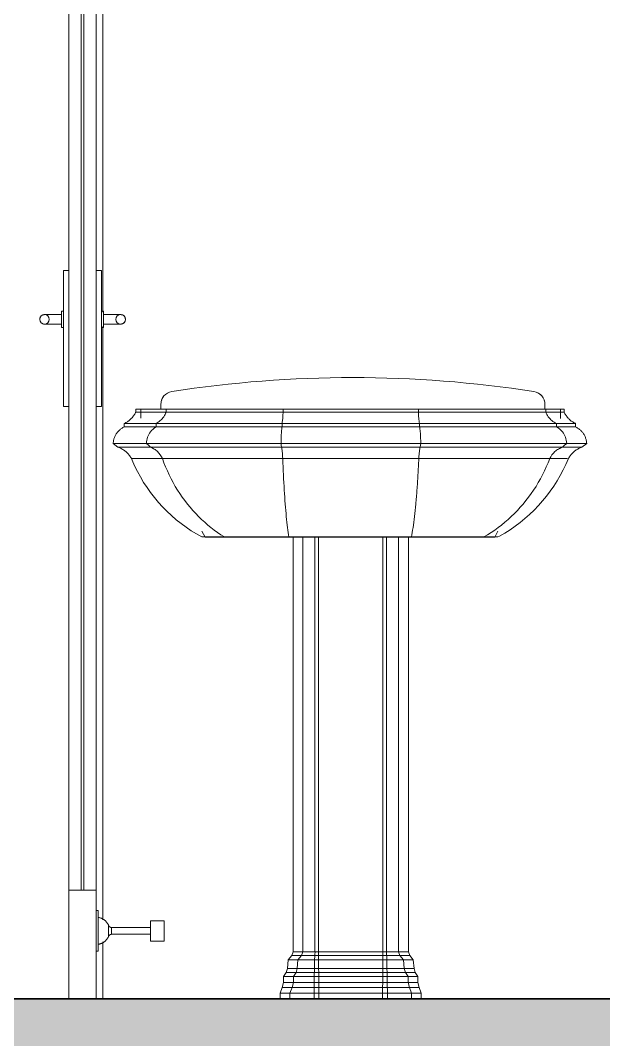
# Model space of a CAD drawing. Header units: millimetres. Extents: x 1373 to 40779, y 1939 to 6439.
# Drawn here: x 24585.2 to 24671, y 3569.8 to 3719.8 of the extents above; entities that cross this region are included whole.
import ezdxf

# ---------------------------------------------------------------- set-up
doc = ezdxf.new("R2010")
doc.units = ezdxf.units.MM
for name, color, linetype, lineweight in [('A-DETL', 6, 'Continuous', 30), ('A-DETL-GENF', 92, 'Continuous', 18), ('A-DOOR', 31, 'Continuous', 18), ('A-DOOR-FRAM', 31, 'Continuous', 18), ('A-FLOR-FNSH', 192, 'Continuous', 35), ('P-SANR-FIXT', 6, 'Continuous', 18)]:
    doc.layers.add(name, color=color, linetype=linetype, lineweight=lineweight)

# ---------------------------------------------------------------- blocks, each defined once
blk = doc.blocks.new('_MB_KAPI_CAMLI_B - _m_kapı_80_camlı-V34-Schnitt 1')
at = {"layer": 'A-DOOR'}
for p, q in [((-187.65, -184), (-187.65, -4)), ((-185.85, -4), (-185.85, -184)), ((-185.45, -184), (-185.45, -4)), ((-183.65, -184), (-183.65, -4)), ((-187.65, -92.81), (-188.45, -92.81)), ((-188.45, -92.81), (-188.45, -92.9)), ((-188.45, -92.81), (-188.45, -93.48)), ((-182.85, -92.81), (-183.65, -92.81)), ((-182.85, -93.48), (-182.85, -92.81)), ((-182.85, -92.9), (-182.85, -92.81)), ((-188.45, -112.14), (-188.45, -93.48)), ((-182.85, -93.48), (-182.85, -112.14)), ((-188.45, -98.78), (-188.75, -98.78)), ((-188.75, -98.78), (-188.75, -100)), ((-182.55, -98.78), (-182.85, -98.78)), ((-182.55, -100), (-182.55, -98.78)), ((-188.75, -99.3), (-190.25, -99.3)), ((-188.75, -100), (-188.75, -101.22)), ((-181.05, -99.3), (-182.55, -99.3)), ((-182.55, -101.22), (-182.55, -100)), ((-190.25, -100.7), (-188.75, -100.7)), ((-188.75, -101.22), (-188.45, -101.22)), ((-182.85, -101.22), (-182.55, -101.22)), ((-182.55, -100.7), (-181.05, -100.7)), ((-188.45, -112.14), (-188.45, -112.81)), ((-182.85, -112.81), (-182.85, -112.14)), ((-188.45, -112.72), (-188.45, -112.81)), ((-188.45, -112.81), (-187.65, -112.81)), ((-183.65, -112.81), (-182.85, -112.81)), ((-182.85, -112.81), (-182.85, -112.72)), ((-187.65, -184), (-187.65, -200)), ((-183.65, -184), (-187.65, -184)), ((-185.85, -184), (-185.45, -184)), ((-183.65, -200), (-183.65, -184)), ((-183.35, -187), (-183.65, -187)), ((-183.35, -187), (-183.35, -193)), ((-173.65, -188.5), (-175.65, -188.5)), ((-175.65, -188.5), (-175.65, -191.5)), ((-173.65, -188.5), (-173.65, -191.5)), ((-181.82, -190.81), (-181.82, -189.19)), ((-175.65, -189.5), (-181.4, -189.5)), ((-181.4, -189.5), (-181.4, -190.5)), ((-181.4, -190.5), (-175.65, -190.5)), ((-175.65, -191.5), (-173.65, -191.5)), ((-183.65, -193), (-183.35, -193)), ((-187.65, -200), (-183.65, -200))]:
    blk.add_line(p, q, dxfattribs=at)
at = {"layer": 'A-DOOR', "flags": 128}
for points in [[(-191.94, -99.92), (-191.94, -99.89), (-191.93, -99.86), (-191.93, -99.83), (-191.92, -99.81), (-191.91, -99.78), (-191.9, -99.75), (-191.89, -99.73), (-191.88, -99.7), (-191.87, -99.68), (-191.86, -99.65), (-191.84, -99.63), (-191.83, -99.6), (-191.81, -99.58), (-191.79, -99.56)], [(-191.5, -100.66), (-191.52, -100.64), (-191.55, -100.63), (-191.57, -100.62), (-191.6, -100.61), (-191.62, -100.59), (-191.64, -100.58), (-191.67, -100.56), (-191.69, -100.54), (-191.71, -100.53), (-191.73, -100.51), (-191.75, -100.49), (-191.77, -100.47), (-191.79, -100.45), (-191.81, -100.42)], [(-191.42, -99.32), (-191.4, -99.32), (-191.37, -99.31), (-191.34, -99.31), (-191.31, -99.3), (-191.28, -99.3), (-191.26, -99.3), (-191.25, -99.3)], [(-191.25, -99.3), (-191.25, -99.3), (-191.25, -99.3), (-191.24, -99.3), (-191.24, -99.3), (-191.23, -99.3), (-191.22, -99.3), (-191.21, -99.3), (-191.2, -99.3), (-191.18, -99.3), (-191.17, -99.3), (-191.15, -99.3), (-191.14, -99.3), (-191.12, -99.3), (-191.1, -99.3), (-191.07, -99.3), (-191.05, -99.3), (-191.03, -99.3), (-191, -99.3), (-190.97, -99.3), (-190.95, -99.3), (-190.92, -99.3), (-190.89, -99.3), (-190.85, -99.3), (-190.82, -99.3), (-190.79, -99.3), (-190.75, -99.3), (-190.72, -99.3), (-190.68, -99.3), (-190.65, -99.3), (-190.61, -99.3), (-190.57, -99.3), (-190.54, -99.3), (-190.5, -99.3), (-190.46, -99.3), (-190.42, -99.3), (-190.38, -99.3), (-190.34, -99.3), (-190.3, -99.3), (-190.26, -99.3), (-190.25, -99.3)], [(-181.05, -99.3), (-181.01, -99.3), (-180.97, -99.3), (-180.93, -99.3), (-180.89, -99.3), (-180.85, -99.3), (-180.81, -99.3), (-180.77, -99.3), (-180.73, -99.3), (-180.7, -99.3), (-180.66, -99.3), (-180.62, -99.3), (-180.59, -99.3), (-180.55, -99.3), (-180.52, -99.3), (-180.48, -99.3), (-180.45, -99.3), (-180.42, -99.3), (-180.39, -99.3), (-180.36, -99.3), (-180.33, -99.3), (-180.3, -99.3), (-180.28, -99.3), (-180.25, -99.3), (-180.23, -99.3), (-180.21, -99.3), (-180.19, -99.3), (-180.17, -99.3), (-180.15, -99.3), (-180.13, -99.3), (-180.12, -99.3), (-180.1, -99.3), (-180.09, -99.3), (-180.08, -99.3), (-180.07, -99.3), (-180.06, -99.3), (-180.06, -99.3), (-180.05, -99.3), (-180.05, -99.3), (-180.05, -99.3)], [(-180.05, -99.3), (-180.02, -99.3), (-179.99, -99.3), (-179.96, -99.31), (-179.94, -99.31), (-179.91, -99.31), (-179.88, -99.32)], [(-179.49, -100.42), (-179.5, -100.44), (-179.52, -100.46), (-179.54, -100.48), (-179.56, -100.5), (-179.58, -100.52), (-179.6, -100.54), (-179.62, -100.56), (-179.65, -100.57), (-179.67, -100.59), (-179.69, -100.6), (-179.72, -100.62), (-179.74, -100.63), (-179.77, -100.64), (-179.79, -100.65)], [(-179.51, -99.55), (-179.49, -99.58), (-179.48, -99.6), (-179.46, -99.62), (-179.44, -99.65), (-179.43, -99.67), (-179.42, -99.7), (-179.41, -99.72), (-179.4, -99.75), (-179.39, -99.77), (-179.38, -99.8), (-179.37, -99.83), (-179.36, -99.85), (-179.36, -99.88), (-179.35, -99.91), (-179.35, -99.94)], [(-191.25, -100.7), (-191.28, -100.7), (-191.3, -100.7), (-191.33, -100.69), (-191.36, -100.69), (-191.39, -100.69), (-191.41, -100.68)], [(-190.25, -100.7), (-190.29, -100.7), (-190.33, -100.7), (-190.37, -100.7), (-190.41, -100.7), (-190.45, -100.7), (-190.49, -100.7), (-190.52, -100.7), (-190.56, -100.7), (-190.6, -100.7), (-190.64, -100.7), (-190.67, -100.7), (-190.71, -100.7), (-190.75, -100.7), (-190.78, -100.7), (-190.81, -100.7), (-190.85, -100.7), (-190.88, -100.7), (-190.91, -100.7), (-190.94, -100.7), (-190.97, -100.7), (-190.99, -100.7), (-191.02, -100.7), (-191.04, -100.7), (-191.07, -100.7), (-191.09, -100.7), (-191.11, -100.7), (-191.13, -100.7), (-191.15, -100.7), (-191.17, -100.7), (-191.18, -100.7), (-191.19, -100.7), (-191.21, -100.7), (-191.22, -100.7), (-191.23, -100.7), (-191.23, -100.7), (-191.24, -100.7), (-191.24, -100.7), (-191.25, -100.7), (-191.25, -100.7)], [(-180.05, -100.7), (-180.05, -100.7), (-180.05, -100.7), (-180.06, -100.7), (-180.06, -100.7), (-180.07, -100.7), (-180.08, -100.7), (-180.09, -100.7), (-180.1, -100.7), (-180.11, -100.7), (-180.13, -100.7), (-180.14, -100.7), (-180.16, -100.7), (-180.18, -100.7), (-180.2, -100.7), (-180.22, -100.7), (-180.25, -100.7), (-180.27, -100.7), (-180.3, -100.7), (-180.32, -100.7), (-180.35, -100.7), (-180.38, -100.7), (-180.41, -100.7), (-180.44, -100.7), (-180.48, -100.7), (-180.51, -100.7), (-180.54, -100.7), (-180.58, -100.7), (-180.61, -100.7), (-180.65, -100.7), (-180.69, -100.7), (-180.72, -100.7), (-180.76, -100.7), (-180.8, -100.7), (-180.84, -100.7), (-180.88, -100.7), (-180.92, -100.7), (-180.96, -100.7), (-181, -100.7), (-181.04, -100.7), (-181.05, -100.7)], [(-179.87, -100.68), (-179.9, -100.68), (-179.93, -100.69), (-179.96, -100.69), (-179.99, -100.7), (-180.01, -100.7), (-180.04, -100.7), (-180.05, -100.7)], [(-183.35, -188.02), (-183.27, -188.04), (-183.19, -188.05), (-183.11, -188.07), (-183.04, -188.1), (-182.96, -188.12), (-182.89, -188.15), (-182.81, -188.18), (-182.74, -188.22), (-182.67, -188.26), (-182.6, -188.3), (-182.53, -188.34), (-182.47, -188.38), (-182.41, -188.43), (-182.34, -188.48), (-182.28, -188.54), (-182.23, -188.59), (-182.17, -188.65), (-182.12, -188.71), (-182.07, -188.77), (-182.02, -188.84), (-181.98, -188.9), (-181.93, -188.97), (-181.89, -189.04), (-181.86, -189.11), (-181.82, -189.18), (-181.82, -189.19)], [(-181.82, -189.19), (-181.81, -189.21), (-181.8, -189.23), (-181.79, -189.25), (-181.78, -189.27), (-181.77, -189.28), (-181.75, -189.3), (-181.74, -189.32), (-181.73, -189.33), (-181.71, -189.35), (-181.7, -189.36), (-181.68, -189.38), (-181.67, -189.39), (-181.65, -189.4), (-181.63, -189.41), (-181.62, -189.43), (-181.6, -189.44), (-181.58, -189.45), (-181.56, -189.46), (-181.54, -189.46), (-181.52, -189.47), (-181.5, -189.48), (-181.48, -189.48), (-181.46, -189.49), (-181.44, -189.49), (-181.42, -189.5), (-181.4, -189.5), (-181.4, -189.5)], [(-181.4, -190.5), (-181.42, -190.5), (-181.44, -190.51), (-181.46, -190.51), (-181.48, -190.52), (-181.5, -190.52), (-181.52, -190.53), (-181.54, -190.54), (-181.56, -190.54), (-181.58, -190.55), (-181.6, -190.56), (-181.61, -190.57), (-181.63, -190.58), (-181.65, -190.6), (-181.67, -190.61), (-181.68, -190.62), (-181.7, -190.64), (-181.71, -190.65), (-181.73, -190.67), (-181.74, -190.68), (-181.75, -190.7), (-181.77, -190.71), (-181.78, -190.73), (-181.79, -190.75), (-181.8, -190.77), (-181.81, -190.79), (-181.82, -190.8), (-181.82, -190.81)], [(-181.82, -190.81), (-181.85, -190.88), (-181.89, -190.95), (-181.93, -191.02), (-181.97, -191.09), (-182.01, -191.15), (-182.06, -191.22), (-182.11, -191.28), (-182.16, -191.34), (-182.22, -191.4), (-182.28, -191.46), (-182.34, -191.51), (-182.4, -191.56), (-182.46, -191.61), (-182.53, -191.66), (-182.59, -191.7), (-182.66, -191.74), (-182.73, -191.78), (-182.8, -191.81), (-182.88, -191.85), (-182.95, -191.87), (-183.03, -191.9), (-183.1, -191.92), (-183.18, -191.94), (-183.26, -191.96), (-183.34, -191.98), (-183.35, -191.98)]]:
    blk.add_lwpolyline(points, dxfattribs=at)
at = {"layer": 'A-DOOR'}
for centre, start, end in [((-191.25, -100), 0, 180), ((-191.25, -100), 180, 0), ((-180.05, -100), 0, 180), ((-180.05, -100), 180, 0)]:
    blk.add_arc(centre, 0.7, start, end, dxfattribs=at)
at = {"layer": 'A-DOOR-FRAM'}
for p, q in [((-182.65, 8.5), (-182.65, -98.94)), ((-182.65, -101.06), (-182.65, -188.36)), ((-182.65, -191.62), (-182.65, -200))]:
    blk.add_line(p, q, dxfattribs=at)

msp = doc.modelspace()

# ---------------------------------------------------------------- hatches: boundary and pattern name
at = {"layer": 'A-DETL-GENF'}
h = msp.add_hatch(dxfattribs=at)
h.set_pattern_fill('ANSI33', color=153, style=0)
h.set_pattern_definition([(45, (-4726.611, 6394.9317), (-4.490128, 4.490128), []), (45, (-4722.121, 6394.9317), (-4.490128, 4.490128), [3.175, -1.5875])])
h.paths.add_polyline_path([(24984.31, 3275.76), (24984.31, 5063.76), (25234.31, 5063.76), (25234.31, 5025.76), (25259.31, 5025.76), (25259.31, 5063.76), (25834.6, 5063.76), (25834.6, 5025.76), (25859.6, 5025.76), (25859.6, 5063.76), (26040.63, 5063.76), (26040.63, 5075.76), (25234.31, 5075.76), (24984.31, 5075.76), (24984.31, 5240.76), (24744.31, 5240.76), (24744.31, 5075.76), (23644.59, 5075.76), (23644.59, 5063.76), (23774.59, 5063.76), (23774.59, 5025.76), (23799.59, 5025.76), (23799.59, 5063.76), (24289.31, 5063.76), (24289.31, 5025.76), (24314.31, 5025.76), (24314.31, 5063.76), (24744.31, 5063.76), (24744.31, 4775.76), (23674.32, 4775.76), (23674.32, 4763.76), (23774.59, 4763.76), (23774.59, 4725.76), (23799.59, 4725.76), (23799.59, 4763.76), (24289.31, 4763.76), (24289.31, 4725.76), (24314.31, 4725.76), (24314.31, 4763.76), (24744.31, 4763.76), (24744.31, 4475.76), (23674.32, 4475.76), (23674.32, 4463.76), (23774.59, 4463.76), (23774.59, 4425.76), (23799.59, 4425.76), (23799.59, 4463.76), (24289.31, 4463.76), (24289.31, 4425.76), (24314.31, 4425.76), (24314.31, 4463.76), (24744.31, 4463.76), (24744.31, 4175.76), (23674.32, 4175.76), (23674.32, 4163.76), (23774.59, 4163.76), (23774.59, 4125.76), (23799.59, 4125.76), (23799.59, 4163.76), (24289.31, 4163.76), (24289.31, 4125.76), (24314.31, 4125.76), (24314.31, 4163.76), (24744.31, 4163.76), (24744.31, 3875.76), (23674.32, 3875.76), (23674.32, 3863.76), (23774.59, 3863.76), (23774.59, 3825.76), (23799.59, 3825.76), (23799.59, 3863.76), (24289.31, 3863.76), (24289.31, 3825.76), (24314.31, 3825.76), (24314.31, 3863.76), (24744.31, 3863.76), (24744.31, 3575.76), (23774.59, 3575.76), (23774.59, 3545.76), (23474.27, 3545.76), (23474.28, 3275.76), (23474.28, 3245.76), (23774.59, 3245.76), (23774.59, 3215.76), (24744.31, 3215.76), (24744.31, 3085.76), (24984.31, 3085.76), (24984.31, 3215.76), (25859.6, 3215.76), (25909.6, 3215.76), (25909.6, 3275.76), (25859.6, 3275.76), (25859.6, 3575.76), (25835.46, 3575.76), (25234.31, 3575.76), (25234.31, 3525.76), (25259.31, 3525.76), (25259.31, 3563.76), (25835.46, 3563.76), (25835.46, 3275.76)])
h.paths.add_polyline_path([(24959.31, 3125.76), (24769.31, 3125.76), (24769.31, 3275.76), (24769.31, 5225.76), (24959.31, 5225.76), (24959.31, 4775.76), (24959.31, 3275.76)], flags=16)
h.paths.add_polyline_path([(24744.31, 3275.76), (23499.27, 3275.76), (23499.27, 3531.13), (23774.59, 3531.13), (23799.59, 3530.13), (23799.59, 3563.76), (24289.31, 3563.76), (24289.31, 3525.76), (24314.31, 3525.76), (24314.31, 3563.76), (24744.31, 3563.76)], flags=16)

# ---------------------------------------------------------------- linework, layer by layer
at = {"layer": 'A-DETL'}
msp.add_lwpolyline([(23774.59, 3575.76), (24744.31, 3575.76)], dxfattribs=at)
at = {"layer": 'A-FLOR-FNSH', "color": 250}
msp.add_line((24744.31, 3575.76), (23789.59, 3575.76), dxfattribs=at)
at = {"layer": 'P-SANR-FIXT', "color": 8}
for p, q in [((24605.83, 3663.25), (24605.83, 3662.55)), ((24662.34, 3662.55), (24662.34, 3663.25)), ((24601.77, 3661.5), (24601.84, 3661.6)), ((24601.84, 3661.6), (24601.91, 3661.71)), ((24601.91, 3661.71), (24601.98, 3661.83)), ((24601.98, 3661.83), (24602.04, 3661.94)), ((24602.04, 3661.94), (24602.1, 3662.06)), ((24602.1, 3662.06), (24602.13, 3662.12)), ((24602.13, 3662.55), (24602.13, 3662.12)), ((24606.61, 3662.55), (24602.13, 3662.55)), ((24602.13, 3662.12), (24606.61, 3662.12)), ((24602.89, 3662.55), (24602.89, 3661.24)), ((24623.82, 3662.55), (24606.61, 3662.55)), ((24606.61, 3662.12), (24606.61, 3662.55)), ((24606.61, 3662.12), (24623.82, 3662.12)), ((24643.72, 3662.55), (24623.82, 3662.55)), ((24623.82, 3662.12), (24623.82, 3662.55)), ((24623.82, 3662.12), (24643.72, 3662.12)), ((24662.46, 3662.55), (24643.72, 3662.55)), ((24643.72, 3662.55), (24643.72, 3662.12)), ((24643.72, 3662.12), (24662.46, 3662.12)), ((24665.18, 3662.55), (24662.46, 3662.55)), ((24662.46, 3662.12), (24662.46, 3662.55)), ((24662.46, 3662.12), (24665.14, 3662.12)), ((24664.64, 3661.18), (24664.64, 3662.55)), ((24665.15, 3662.12), (24665.18, 3662.12)), ((24665.18, 3662.12), (24665.18, 3662.55)), ((24665.18, 3662.12), (24665.23, 3662)), ((24665.23, 3662), (24665.29, 3661.88)), ((24665.29, 3661.88), (24665.36, 3661.77)), ((24665.36, 3661.77), (24665.43, 3661.66)), ((24665.43, 3661.66), (24665.5, 3661.55)), ((24665.5, 3661.55), (24665.58, 3661.44)), ((24600.45, 3660.44), (24600.57, 3660.5)), ((24600.45, 3660.44), (24600.45, 3659.93)), ((24600.45, 3660.44), (24605.14, 3660.44)), ((24600.57, 3660.5), (24600.69, 3660.56)), ((24600.69, 3660.56), (24600.8, 3660.62)), ((24600.8, 3660.62), (24600.91, 3660.69)), ((24600.91, 3660.69), (24601.02, 3660.77)), ((24601.02, 3660.77), (24601.13, 3660.84)), ((24601.13, 3660.84), (24601.23, 3660.93)), ((24601.23, 3660.93), (24601.33, 3661.01)), ((24601.33, 3661.01), (24601.42, 3661.1)), ((24601.42, 3661.1), (24601.51, 3661.2)), ((24601.51, 3661.2), (24601.6, 3661.29)), ((24601.6, 3661.29), (24601.69, 3661.39)), ((24601.69, 3661.39), (24601.77, 3661.5)), ((24605.14, 3659.93), (24605.14, 3660.44)), ((24605.14, 3660.44), (24623.67, 3660.44)), ((24623.67, 3659.93), (24623.67, 3660.44)), ((24623.67, 3660.44), (24643.9, 3660.44)), ((24643.9, 3660.44), (24643.9, 3659.93)), ((24643.9, 3660.44), (24664.03, 3660.44)), ((24664.03, 3659.93), (24664.03, 3660.44)), ((24664.03, 3660.44), (24666.85, 3660.44)), ((24665.58, 3661.44), (24665.66, 3661.34)), ((24665.66, 3661.34), (24665.75, 3661.24)), ((24665.75, 3661.24), (24665.84, 3661.15)), ((24665.84, 3661.15), (24665.93, 3661.06)), ((24665.93, 3661.06), (24666.03, 3660.97)), ((24666.03, 3660.97), (24666.13, 3660.88)), ((24666.13, 3660.88), (24666.23, 3660.8)), ((24666.23, 3660.8), (24666.34, 3660.73)), ((24666.34, 3660.73), (24666.45, 3660.66)), ((24666.45, 3660.66), (24666.56, 3660.59)), ((24666.56, 3660.59), (24666.68, 3660.53)), ((24666.68, 3660.53), (24666.79, 3660.47)), ((24666.79, 3660.47), (24666.85, 3660.44)), ((24666.85, 3659.93), (24666.85, 3660.44)), ((24599.05, 3658.5), (24599.1, 3658.6)), ((24599.1, 3658.6), (24599.15, 3658.7)), ((24599.15, 3658.7), (24599.21, 3658.8)), ((24599.21, 3658.8), (24599.26, 3658.9)), ((24599.26, 3658.9), (24599.33, 3658.99)), ((24599.33, 3658.99), (24599.4, 3659.09)), ((24599.4, 3659.09), (24599.47, 3659.18)), ((24599.47, 3659.18), (24599.54, 3659.26)), ((24599.54, 3659.26), (24599.62, 3659.34)), ((24599.62, 3659.34), (24599.7, 3659.42)), ((24599.7, 3659.42), (24599.78, 3659.5)), ((24599.78, 3659.5), (24599.87, 3659.57)), ((24599.87, 3659.57), (24599.96, 3659.64)), ((24599.96, 3659.64), (24600.05, 3659.71)), ((24600.05, 3659.71), (24600.15, 3659.77)), ((24600.15, 3659.77), (24600.25, 3659.83)), ((24600.25, 3659.83), (24600.35, 3659.88)), ((24600.35, 3659.88), (24600.45, 3659.93)), ((24600.45, 3659.93), (24600.45, 3659.93)), ((24600.45, 3659.93), (24605.14, 3659.93)), ((24605.14, 3659.93), (24623.67, 3659.93)), ((24623.67, 3659.93), (24643.9, 3659.93)), ((24643.9, 3659.93), (24664.03, 3659.93)), ((24664.03, 3659.93), (24666.83, 3659.93)), ((24666.85, 3659.93), (24666.96, 3659.88)), ((24666.96, 3659.88), (24667.06, 3659.83)), ((24667.06, 3659.83), (24667.15, 3659.77)), ((24667.15, 3659.77), (24667.25, 3659.71)), ((24667.25, 3659.71), (24667.34, 3659.64)), ((24667.34, 3659.64), (24667.43, 3659.57)), ((24667.43, 3659.57), (24667.52, 3659.5)), ((24667.52, 3659.5), (24667.6, 3659.42)), ((24667.6, 3659.42), (24667.68, 3659.34)), ((24667.68, 3659.34), (24667.76, 3659.26)), ((24667.76, 3659.26), (24667.84, 3659.18)), ((24667.84, 3659.18), (24667.91, 3659.09)), ((24667.91, 3659.09), (24667.97, 3658.99)), ((24667.97, 3658.99), (24668.04, 3658.9)), ((24668.04, 3658.9), (24668.1, 3658.8)), ((24668.1, 3658.8), (24668.15, 3658.7)), ((24668.15, 3658.7), (24668.21, 3658.6)), ((24668.21, 3658.6), (24668.25, 3658.5)), ((24668.25, 3658.5), (24668.3, 3658.39)), ((24598.81, 3657.51), (24598.82, 3657.62)), ((24598.81, 3657.51), (24599.5, 3656.93)), ((24598.82, 3657.62), (24598.84, 3657.74)), ((24598.82, 3657.51), (24603.7, 3657.51)), ((24598.84, 3657.74), (24598.85, 3657.85)), ((24598.85, 3657.85), (24598.87, 3657.96)), ((24598.87, 3657.96), (24598.9, 3658.07)), ((24598.9, 3658.07), (24598.93, 3658.18)), ((24598.93, 3658.18), (24598.97, 3658.29)), ((24598.97, 3658.29), (24599.01, 3658.39)), ((24599.01, 3658.39), (24599.05, 3658.5)), ((24604, 3657.22), (24603.7, 3657.51)), ((24603.7, 3657.51), (24623.52, 3657.51)), ((24604.3, 3656.93), (24604, 3657.22)), ((24623.55, 3657.22), (24623.52, 3657.51)), ((24623.52, 3657.51), (24644.07, 3657.51)), ((24623.58, 3656.93), (24623.55, 3657.22)), ((24644.03, 3657.22), (24644, 3656.93)), ((24644.07, 3657.51), (24644.03, 3657.22)), ((24644.07, 3657.51), (24665.55, 3657.51)), ((24664.91, 3656.93), (24665.23, 3657.22)), ((24665.23, 3657.22), (24665.55, 3657.51)), ((24665.55, 3657.51), (24668.49, 3657.51)), ((24667.8, 3656.93), (24668.49, 3657.51)), ((24668.3, 3658.39), (24668.34, 3658.29)), ((24668.34, 3658.29), (24668.37, 3658.18)), ((24668.37, 3658.18), (24668.4, 3658.07)), ((24668.4, 3658.07), (24668.43, 3657.96)), ((24668.43, 3657.96), (24668.45, 3657.85)), ((24668.45, 3657.85), (24668.47, 3657.74)), ((24668.47, 3657.74), (24668.48, 3657.62)), ((24668.48, 3657.62), (24668.49, 3657.51)), ((24668.49, 3657.51), (24668.49, 3657.51)), ((24599.52, 3656.93), (24599.5, 3656.93)), ((24599.51, 3656.93), (24604.3, 3656.93)), ((24599.65, 3656.88), (24599.52, 3656.93)), ((24599.77, 3656.84), (24599.65, 3656.88)), ((24599.89, 3656.79), (24599.77, 3656.84)), ((24600.01, 3656.73), (24599.89, 3656.79)), ((24600.13, 3656.67), (24600.01, 3656.73)), ((24600.25, 3656.6), (24600.13, 3656.67)), ((24600.36, 3656.53), (24600.25, 3656.6)), ((24600.47, 3656.45), (24600.36, 3656.53)), ((24600.58, 3656.38), (24600.47, 3656.45)), ((24600.68, 3656.29), (24600.58, 3656.38)), ((24600.78, 3656.2), (24600.68, 3656.29)), ((24600.88, 3656.11), (24600.78, 3656.2)), ((24600.97, 3656.02), (24600.88, 3656.11)), ((24601.06, 3655.92), (24600.97, 3656.02)), ((24601.14, 3655.81), (24601.06, 3655.92)), ((24601.22, 3655.71), (24601.14, 3655.81)), ((24601.3, 3655.6), (24601.22, 3655.71)), ((24601.37, 3655.49), (24601.3, 3655.6)), ((24604.3, 3656.93), (24623.58, 3656.93)), ((24623.58, 3656.93), (24644, 3656.93)), ((24644, 3656.93), (24664.91, 3656.93)), ((24664.91, 3656.93), (24667.8, 3656.93)), ((24665.95, 3655.51), (24665.88, 3655.39)), ((24666.02, 3655.62), (24665.95, 3655.51)), ((24666.09, 3655.73), (24666.02, 3655.62)), ((24666.18, 3655.83), (24666.09, 3655.73)), ((24666.26, 3655.94), (24666.18, 3655.83)), ((24666.35, 3656.03), (24666.26, 3655.94)), ((24666.44, 3656.13), (24666.35, 3656.03)), ((24666.54, 3656.22), (24666.44, 3656.13)), ((24666.64, 3656.31), (24666.54, 3656.22)), ((24666.74, 3656.39), (24666.64, 3656.31)), ((24666.85, 3656.47), (24666.74, 3656.39)), ((24666.96, 3656.54), (24666.85, 3656.47)), ((24667.08, 3656.61), (24666.96, 3656.54)), ((24667.19, 3656.68), (24667.08, 3656.61)), ((24667.31, 3656.74), (24667.19, 3656.68)), ((24667.43, 3656.8), (24667.31, 3656.74)), ((24667.55, 3656.85), (24667.43, 3656.8)), ((24667.68, 3656.89), (24667.55, 3656.85)), ((24667.8, 3656.93), (24667.68, 3656.89)), ((24601.44, 3655.37), (24601.37, 3655.49)), ((24601.5, 3655.26), (24601.44, 3655.37)), ((24601.6, 3655.02), (24601.5, 3655.26)), ((24601.5, 3655.26), (24606.06, 3655.26)), ((24601.97, 3654.18), (24601.6, 3655.02)), ((24602.38, 3653.36), (24601.97, 3654.18)), ((24606.06, 3655.26), (24623.76, 3655.26)), ((24623.76, 3655.26), (24643.78, 3655.26)), ((24643.78, 3655.26), (24663.05, 3655.26)), ((24663.05, 3655.26), (24665.69, 3655.26)), ((24665.44, 3654.42), (24665.04, 3653.59)), ((24665.8, 3655.26), (24665.44, 3654.42)), ((24665.81, 3655.28), (24665.8, 3655.26)), ((24665.88, 3655.39), (24665.81, 3655.28)), ((24602.81, 3652.56), (24602.38, 3653.36)), ((24603.29, 3651.77), (24602.81, 3652.56)), ((24664.61, 3652.78), (24664.15, 3651.99)), ((24665.04, 3653.59), (24664.61, 3652.78)), ((24603.79, 3651), (24603.29, 3651.77)), ((24604.32, 3650.26), (24603.79, 3651)), ((24663.66, 3651.22), (24663.14, 3650.47)), ((24664.15, 3651.99), (24663.66, 3651.22)), ((24604.88, 3649.53), (24604.32, 3650.26)), ((24605.47, 3648.83), (24604.88, 3649.53)), ((24662.59, 3649.74), (24662, 3649.03)), ((24663.14, 3650.47), (24662.59, 3649.74)), ((24606.08, 3648.16), (24605.47, 3648.83)), ((24606.73, 3647.51), (24606.08, 3648.16)), ((24661.39, 3648.35), (24660.76, 3647.69)), ((24662, 3649.03), (24661.39, 3648.35)), ((24607.4, 3646.88), (24606.73, 3647.51)), ((24608.09, 3646.28), (24607.4, 3646.88)), ((24660.1, 3647.05), (24659.41, 3646.45)), ((24660.76, 3647.69), (24660.1, 3647.05)), ((24608.81, 3645.71), (24608.09, 3646.28)), ((24609.55, 3645.17), (24608.81, 3645.71)), ((24610.31, 3644.66), (24609.55, 3645.17)), ((24657.97, 3645.32), (24657.21, 3644.8)), ((24658.7, 3645.87), (24657.97, 3645.32)), ((24659.41, 3646.45), (24658.7, 3645.87)), ((24611.09, 3644.18), (24610.31, 3644.66)), ((24611.88, 3643.73), (24611.09, 3644.18)), ((24612.33, 3643.71), (24611.86, 3644.61)), ((24611.88, 3643.73), (24615.17, 3643.73)), ((24612.33, 3643.71), (24615.56, 3643.71)), ((24615.17, 3643.73), (24624.65, 3643.73)), ((24615.56, 3643.71), (24624.69, 3643.71)), ((24624.65, 3643.73), (24642.71, 3643.73)), ((24624.69, 3643.71), (24642.66, 3643.71)), ((24625.28, 3643.71), (24625.28, 3582.68)), ((24626.72, 3643.71), (24626.72, 3582.68)), ((24628.51, 3643.71), (24628.51, 3582.68)), ((24629.03, 3643.71), (24629.03, 3582.68)), ((24638.5, 3643.71), (24638.5, 3582.68)), ((24639.02, 3643.71), (24639.02, 3582.68)), ((24640.82, 3643.71), (24640.82, 3582.68)), ((24642.25, 3582.68), (24642.25, 3643.71)), ((24642.66, 3643.71), (24652.96, 3643.71)), ((24642.71, 3643.73), (24653.37, 3643.73)), ((24652.96, 3643.71), (24654.97, 3643.71)), ((24653.37, 3643.73), (24655.42, 3643.73)), ((24655.44, 3644.61), (24654.97, 3643.71)), ((24655.65, 3643.86), (24655.42, 3643.73)), ((24656.44, 3644.31), (24655.65, 3643.86)), ((24657.21, 3644.8), (24656.44, 3644.31)), ((24625.09, 3582.15), (24624.56, 3581.52)), ((24625.28, 3582.68), (24625.09, 3582.15)), ((24626.53, 3582.15), (24625.09, 3582.15)), ((24625.3, 3582.68), (24626.72, 3582.68)), ((24625.99, 3581.52), (24626.53, 3582.15)), ((24626.53, 3582.15), (24626.72, 3582.68)), ((24628.49, 3582.15), (24626.53, 3582.15)), ((24626.72, 3582.68), (24628.51, 3582.68)), ((24628.49, 3582.15), (24629.04, 3582.15)), ((24629.03, 3582.68), (24628.51, 3582.68)), ((24629.03, 3582.68), (24633.77, 3582.68)), ((24629.03, 3582.68), (24629.04, 3582.15)), ((24633.77, 3582.15), (24629.04, 3582.15)), ((24633.77, 3582.68), (24638.5, 3582.68)), ((24638.5, 3582.15), (24633.77, 3582.15)), ((24639.02, 3582.68), (24638.5, 3582.68)), ((24638.5, 3582.68), (24638.5, 3582.15)), ((24638.5, 3582.15), (24639.04, 3582.15)), ((24639.02, 3582.68), (24640.82, 3582.68)), ((24641.01, 3582.15), (24639.04, 3582.15)), ((24640.82, 3582.68), (24642.24, 3582.68)), ((24641.01, 3582.15), (24640.82, 3582.68)), ((24642.45, 3582.15), (24641.01, 3582.15)), ((24641.54, 3581.52), (24641.01, 3582.15)), ((24642.45, 3582.15), (24642.25, 3582.68)), ((24642.98, 3581.52), (24642.45, 3582.15)), ((24624.56, 3581.52), (24624.44, 3580.21)), ((24625.99, 3581.52), (24624.56, 3581.52)), ((24625.94, 3580.86), (24625.88, 3580.21)), ((24625.99, 3581.52), (24625.94, 3580.86)), ((24628.44, 3581.52), (24625.99, 3581.52)), ((24628.44, 3580.86), (24628.43, 3580.21)), ((24628.44, 3581.52), (24629.05, 3581.52)), ((24628.44, 3581.52), (24628.44, 3580.86)), ((24633.77, 3581.52), (24629.05, 3581.52)), ((24629.05, 3581.52), (24629.05, 3580.86)), ((24629.05, 3580.86), (24629.05, 3580.21)), ((24638.48, 3581.52), (24633.77, 3581.52)), ((24638.48, 3581.52), (24639.09, 3581.52)), ((24638.48, 3581.52), (24638.48, 3580.86)), ((24638.48, 3580.86), (24638.48, 3580.21)), ((24641.54, 3581.52), (24639.09, 3581.52)), ((24639.09, 3581.52), (24639.1, 3580.86)), ((24639.1, 3580.86), (24639.1, 3580.21)), ((24642.98, 3581.52), (24641.54, 3581.52)), ((24641.54, 3581.52), (24641.6, 3580.86)), ((24641.6, 3580.86), (24641.65, 3580.21)), ((24643.09, 3580.21), (24642.98, 3581.52)), ((24624.28, 3579.62), (24623.89, 3579.06)), ((24623.89, 3579.06), (24623.89, 3578.15)), ((24625.33, 3579.06), (24623.89, 3579.06)), ((24624.44, 3580.21), (24624.28, 3579.62)), ((24625.72, 3579.62), (24624.28, 3579.62)), ((24625.88, 3580.21), (24624.44, 3580.21)), ((24625.33, 3579.06), (24625.72, 3579.62)), ((24628.39, 3579.06), (24625.33, 3579.06)), ((24625.33, 3579.06), (24625.33, 3578.15)), ((24625.88, 3580.21), (24625.72, 3579.62)), ((24628.42, 3579.62), (24625.72, 3579.62)), ((24628.43, 3580.21), (24625.88, 3580.21)), ((24628.39, 3579.06), (24629.07, 3579.06)), ((24628.39, 3579.06), (24628.39, 3578.15)), ((24628.43, 3580.21), (24628.42, 3579.62)), ((24628.42, 3579.62), (24629.06, 3579.62)), ((24628.43, 3580.21), (24629.05, 3580.21)), ((24633.77, 3580.21), (24629.05, 3580.21)), ((24629.05, 3580.21), (24629.06, 3579.62)), ((24633.77, 3579.62), (24629.06, 3579.62)), ((24629.06, 3579.62), (24629.07, 3579.06)), ((24633.77, 3579.06), (24629.07, 3579.06)), ((24629.07, 3579.06), (24629.07, 3578.15)), ((24638.48, 3580.21), (24633.77, 3580.21)), ((24638.48, 3579.62), (24633.77, 3579.62)), ((24638.47, 3579.06), (24633.77, 3579.06)), ((24638.48, 3579.62), (24638.47, 3579.06)), ((24638.47, 3579.06), (24639.14, 3579.06)), ((24638.47, 3579.06), (24638.47, 3578.15)), ((24638.48, 3580.21), (24639.1, 3580.21)), ((24638.48, 3580.21), (24638.48, 3579.62)), ((24638.48, 3579.62), (24639.12, 3579.62)), ((24641.65, 3580.21), (24639.1, 3580.21)), ((24639.1, 3580.21), (24639.12, 3579.62)), ((24641.81, 3579.62), (24639.12, 3579.62)), ((24642.21, 3579.06), (24639.14, 3579.06)), ((24639.14, 3579.06), (24639.14, 3578.15)), ((24643.09, 3580.21), (24641.65, 3580.21)), ((24641.65, 3580.21), (24641.81, 3579.62)), ((24643.25, 3579.62), (24641.81, 3579.62)), ((24642.21, 3579.06), (24641.81, 3579.62)), ((24643.64, 3579.06), (24642.21, 3579.06)), ((24642.21, 3579.06), (24642.21, 3578.15)), ((24643.25, 3579.62), (24643.09, 3580.21)), ((24643.65, 3579.06), (24643.25, 3579.62)), ((24643.65, 3578.15), (24643.65, 3579.06)), ((24623.89, 3578.15), (24623.69, 3577.41)), ((24625.33, 3578.15), (24623.89, 3578.15)), ((24625.33, 3578.15), (24625.13, 3577.41)), ((24628.39, 3578.15), (24625.33, 3578.15)), ((24628.39, 3578.15), (24628.38, 3577.41)), ((24628.39, 3578.15), (24629.07, 3578.15)), ((24633.77, 3578.15), (24629.07, 3578.15)), ((24629.07, 3578.15), (24629.07, 3577.41)), ((24638.47, 3578.15), (24633.77, 3578.15)), ((24638.47, 3578.15), (24638.46, 3577.41)), ((24638.47, 3578.15), (24639.14, 3578.15)), ((24642.21, 3578.15), (24639.14, 3578.15)), ((24639.14, 3578.15), (24639.15, 3577.41)), ((24643.64, 3578.15), (24642.21, 3578.15)), ((24642.21, 3578.15), (24642.4, 3577.41)), ((24643.84, 3577.41), (24643.65, 3578.15)), ((24623.69, 3577.41), (24623.39, 3576.58)), ((24623.39, 3576.58), (24623.39, 3575.76)), ((24624.83, 3576.58), (24623.39, 3576.58)), ((24625.13, 3577.41), (24623.69, 3577.41)), ((24624.83, 3576.58), (24625.13, 3577.41)), ((24628.37, 3576.58), (24624.83, 3576.58)), ((24624.83, 3576.58), (24624.83, 3575.76)), ((24628.38, 3577.41), (24625.13, 3577.41)), ((24628.37, 3576.58), (24629.08, 3576.58)), ((24628.37, 3576.58), (24628.37, 3575.76)), ((24628.38, 3577.41), (24629.07, 3577.41)), ((24633.77, 3577.41), (24629.07, 3577.41)), ((24629.07, 3577.41), (24629.08, 3576.58)), ((24633.77, 3576.58), (24629.08, 3576.58)), ((24629.08, 3576.58), (24629.08, 3575.76)), ((24638.46, 3577.41), (24633.77, 3577.41)), ((24638.45, 3576.58), (24633.77, 3576.58)), ((24638.46, 3577.41), (24638.45, 3576.58)), ((24638.45, 3576.58), (24639.17, 3576.58)), ((24638.45, 3576.58), (24638.45, 3575.76)), ((24638.46, 3577.41), (24639.15, 3577.41)), ((24642.4, 3577.41), (24639.15, 3577.41)), ((24642.71, 3576.58), (24639.17, 3576.58)), ((24639.17, 3576.58), (24639.17, 3575.76)), ((24643.84, 3577.41), (24642.4, 3577.41)), ((24642.71, 3576.58), (24642.4, 3577.41)), ((24644.15, 3576.58), (24642.71, 3576.58)), ((24642.71, 3576.58), (24642.71, 3575.76)), ((24644.15, 3576.58), (24643.84, 3577.41)), ((24644.15, 3575.76), (24644.15, 3576.58))]:
    msp.add_line(p, q, dxfattribs=at)
for centre, radius, start, end in [((24634.08, 3494.5), 172.7, 81.1244, 98.8756), ((24607.73, 3663.25), 1.91, 98.8756, 180), ((24660.44, 3663.25), 1.91, 0, 81.1244), ((24660.44, 3663.25), 1.9, 13.5207, 67.6037), ((24607.73, 3663.25), 1.9, 139.4378, 166.4793)]:
    msp.add_arc(centre, radius, start, end, dxfattribs=at)
for centre, major_axis, ratio, start_param, end_param in [((24685.91, 3571.57), (-56.1, 17.31), 0.739942, 0.157372, 0.171821), ((24794.24, 3561.6), (-139.35, 99.09), 0.907673, 0.532979, 0.536308), ((25049.72, 3530.95), (-410.18, 126.52), 0.739942, 0.238602, 0.240549), ((24217.81, 3530.95), (410.18, 126.52), 0.739942, 6.042636, 6.044584), ((24473.3, 3561.6), (139.35, 99.09), 0.907673, 5.746878, 5.750206), ((24581.63, 3571.57), (56.1, 17.31), 0.739942, 6.111364, 6.125814), ((24718.42, 3565.06), (-86.46, 31.96), 0.79124, 0.242957, 0.25057), ((24549.11, 3565.06), (86.46, 31.96), 0.79124, 6.032615, 6.040228), ((24913.08, 3547.15), (-239.24, 170.12), 0.907673, 0.554627, 0.557677), ((24354.46, 3547.15), (239.24, 170.12), 0.907673, 5.725508, 5.728558)]:
    msp.add_ellipse(centre, major_axis=major_axis, ratio=ratio, start_param=start_param, end_param=end_param, dxfattribs=at)
for points in [[(24605.14, 3660.44), (24605.35, 3660.55), (24605.76, 3660.83), (24606.27, 3661.41), (24606.51, 3661.87), (24606.61, 3662.12)], [(24623.67, 3660.44), (24623.69, 3660.55), (24623.73, 3660.83), (24623.78, 3661.41), (24623.81, 3661.87), (24623.82, 3662.12)], [(24643.72, 3662.12), (24643.73, 3661.87), (24643.76, 3661.41), (24643.82, 3660.83), (24643.87, 3660.55), (24643.9, 3660.44)], [(24664.03, 3660.44), (24663.8, 3660.55), (24663.36, 3660.83), (24662.82, 3661.41), (24662.56, 3661.87), (24662.46, 3662.12)], [(24644, 3656.93), (24643.97, 3656.87), (24643.93, 3656.7), (24643.87, 3656.32), (24643.82, 3655.83), (24643.8, 3655.46), (24643.78, 3655.26)], [(24615.17, 3643.73), (24613.82, 3644.56), (24611.27, 3646.58), (24608.14, 3650.52), (24606.64, 3653.63), (24606.06, 3655.26)], [(24624.65, 3643.73), (24624.53, 3644.56), (24624.28, 3646.58), (24623.97, 3650.52), (24623.82, 3653.63), (24623.76, 3655.26)], [(24643.78, 3655.26), (24643.75, 3654.44), (24643.67, 3652.85), (24643.52, 3650.61), (24643.35, 3648.55), (24643.15, 3646.69), (24642.94, 3645.07), (24642.78, 3644.15), (24642.71, 3643.73)], [(24653.37, 3643.73), (24654.81, 3644.56), (24657.52, 3646.58), (24660.84, 3650.52), (24662.43, 3653.63), (24663.05, 3655.26)]]:
    msp.add_open_spline(points, degree=3, dxfattribs=at)
for points, knots in [([(24603.7, 3657.51), (24603.71, 3657.82), (24603.83, 3658.42), (24604.3, 3659.32), (24604.81, 3659.76), (24605.14, 3659.93)], [-1, -1, -1, -1, -0.7, -0.4, 0, 0, 0, 0]), ([(24623.52, 3657.51), (24623.52, 3657.82), (24623.53, 3658.42), (24623.58, 3659.32), (24623.63, 3659.76), (24623.67, 3659.93)], [-1, -1, -1, -1, -0.7, -0.4, 0, 0, 0, 0]), ([(24643.9, 3659.93), (24643.93, 3659.76), (24644, 3659.32), (24644.05, 3658.42), (24644.07, 3657.82), (24644.07, 3657.51)], [0, 0, 0, 0, 0.4, 0.7, 1, 1, 1, 1]), ([(24665.55, 3657.51), (24665.54, 3657.82), (24665.41, 3658.42), (24664.92, 3659.32), (24664.37, 3659.76), (24664.03, 3659.93)], [-1, -1, -1, -1, -0.7, -0.4, 0, 0, 0, 0]), ([(24606.06, 3655.26), (24605.88, 3655.65), (24605.51, 3656.19), (24604.86, 3656.69), (24604.49, 3656.87), (24604.3, 3656.93)], [-1, -1, -1, -1, -0.5, -0.25, 0, 0, 0, 0]), ([(24623.76, 3655.26), (24623.74, 3655.65), (24623.7, 3656.19), (24623.64, 3656.7), (24623.6, 3656.87), (24623.58, 3656.93)], [-1, -1, -1, -1, -0.5, -0.25, 0, 0, 0, 0]), ([(24663.05, 3655.26), (24663.24, 3655.65), (24663.63, 3656.19), (24664.33, 3656.69), (24664.71, 3656.87), (24664.91, 3656.93)], [-1, -1, -1, -1, -0.5, -0.25, 0, 0, 0, 0])]:
    msp.add_open_spline(points, degree=3, knots=knots, dxfattribs=at)

# ---------------------------------------------------------------- block references
at = {"layer": 'A-DOOR'}
msp.add_blockref('_MB_KAPI_CAMLI_B - _m_kapı_80_camlı-V34-Schnitt 1', (24779.96, 3775.76), dxfattribs=at)

doc.saveas('drawing.dxf')
